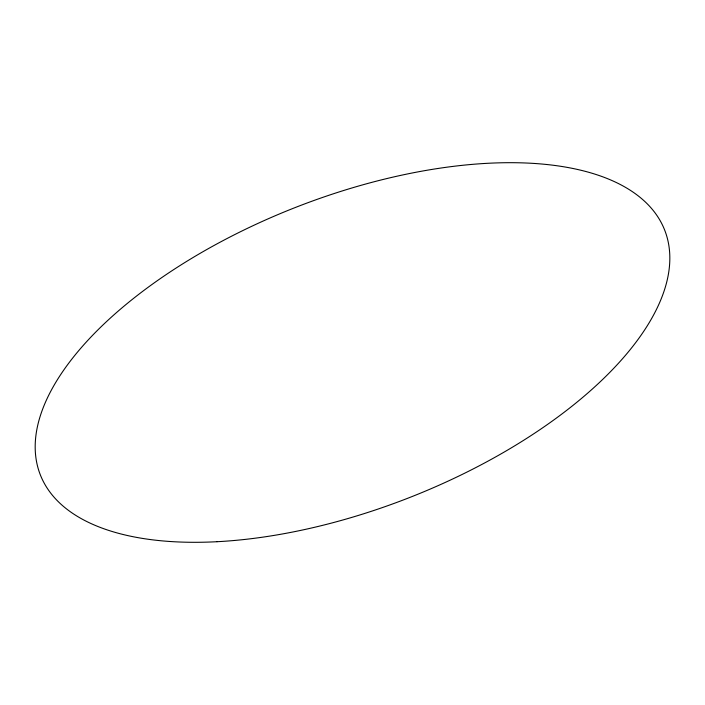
<?xml version="1.0" encoding="UTF-8"?>
<svg xmlns="http://www.w3.org/2000/svg" width="705" height="705" viewBox="0 0 705 705"><rect width="100%" height="100%" fill="white"/><g stroke="black" fill="none" stroke-linecap="round" stroke-linejoin="round"><path stroke-width="1.06" d="M217.008 541.713A335.307 155.867 -21.4 0 0 668.754 244.899A335.307 155.867 -21.4 0 0 171.738 270.887A335.307 155.867 -21.4 0 0 217.008 541.713"/></g></svg>
